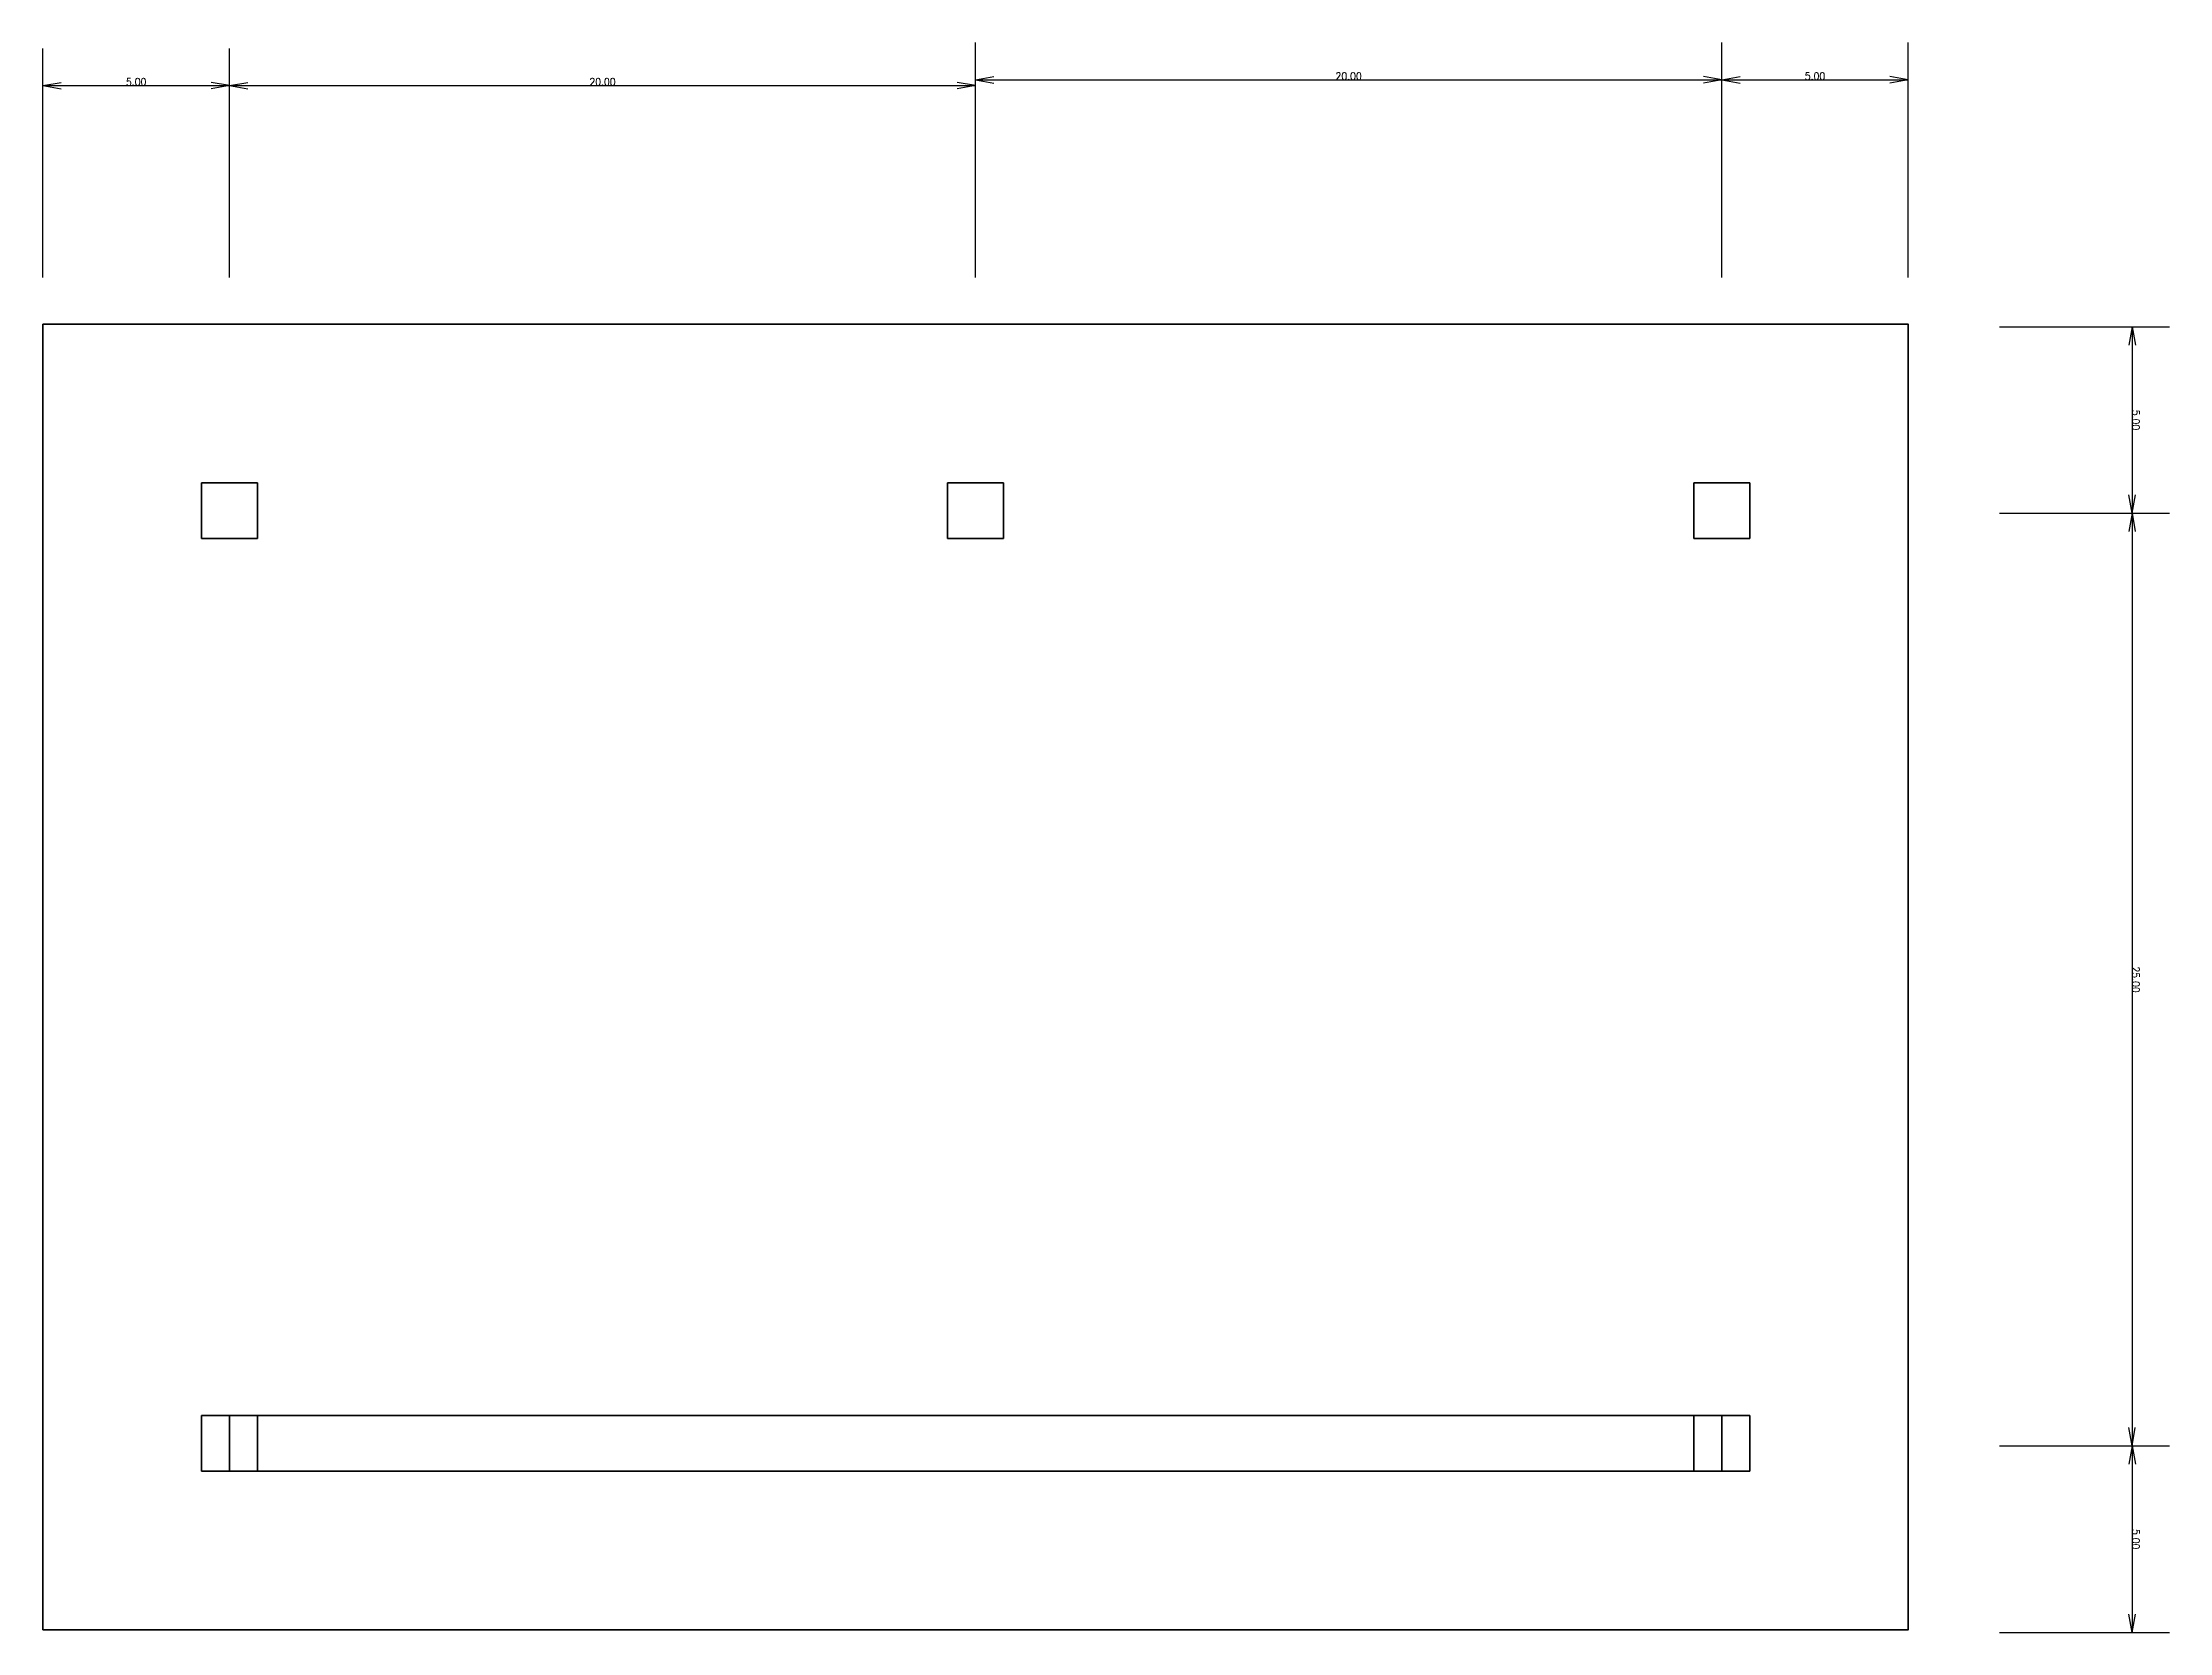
# Model space of a CAD drawing. Extents: x 0 to 57, y 1.2 to 43.8.
import ezdxf

# ---------------------------------------------------------------- set-up
doc = ezdxf.new("R2010")
doc.units = 0
doc.header["$MEASUREMENT"] = 0
for name, color, linetype in [('CURRENT_PLANE_BEAM', 115, 'CONTINUOUS'), ('CURRENT_PLANE_COLUMN', 180, 'CONTINUOUS'), ('CURRENT_PLANE_DIMENSION', 7, 'CONTINUOUS'), ('CURRENT_PLANE_SLAB_REGION', 87, 'CONTINUOUS'), ('TOP_PLANE_COLUMN', 180, 'CONTINUOUS')]:
    doc.layers.add(name, color=color, linetype=linetype)

msp = doc.modelspace()

# ---------------------------------------------------------------- linework, layer by layer
at = {"layer": 'CURRENT_PLANE_BEAM', "color": 115, "linetype": 'CONTINUOUS'}
for points, elevation in [([(5, 7), (5, 5.5), (45, 5.5), (45, 7)], 10), ([(5, 5.5), (5, 7), (45, 7), (45, 5.5)], 8)]:
    msp.add_lwpolyline(points, close=True, dxfattribs=dict(at, elevation=elevation))
for points in [[(5, 7, 8), (5, 7, 10), (45, 7, 10), (45, 7, 8)], [(5, 7, 8), (5, 5.5, 8), (5, 5.5, 10), (5, 7, 10)], [(45, 7, 10), (45, 5.5, 10), (45, 5.5, 8), (45, 7, 8)], [(5, 5.5, 10), (5, 5.5, 8), (45, 5.5, 8), (45, 5.5, 10)]]:
    msp.add_polyline3d(points, close=True, dxfattribs=at)
at = {"layer": 'CURRENT_PLANE_COLUMN', "color": 180, "linetype": 'CONTINUOUS', "elevation": 10}
for points in [[(4.25, 32), (4.25, 30.5), (5.75, 30.5), (5.75, 32)], [(24.25, 32), (24.25, 30.5), (25.75, 30.5), (25.75, 32)], [(44.25, 32), (44.25, 30.5), (45.75, 30.5), (45.75, 32)], [(4.25, 7), (4.25, 5.5), (5.75, 5.5), (5.75, 7)], [(44.25, 7), (44.25, 5.5), (45.75, 5.5), (45.75, 7)]]:
    msp.add_lwpolyline(points, close=True, dxfattribs=at)
at = {"layer": 'CURRENT_PLANE_COLUMN', "color": 180, "linetype": 'CONTINUOUS'}
for points in [[(5.75, 32), (5.75, 30.5), (4.25, 30.5), (4.25, 32)], [(25.75, 32), (25.75, 30.5), (24.25, 30.5), (24.25, 32)], [(45.75, 32), (45.75, 30.5), (44.25, 30.5), (44.25, 32)], [(5.75, 7), (5.75, 5.5), (4.25, 5.5), (4.25, 7)], [(45.75, 7), (45.75, 5.5), (44.25, 5.5), (44.25, 7)]]:
    msp.add_lwpolyline(points, close=True, dxfattribs=at)
for points in [[(4.25, 30.5, 10), (4.25, 32, 10), (4.25, 32, 0), (4.25, 30.5, 0)], [(4.25, 32, 10), (5.75, 32, 10), (5.75, 32, 0), (4.25, 32, 0)], [(5.75, 32, 10), (5.75, 30.5, 10), (5.75, 30.5, 0), (5.75, 32, 0)], [(24.25, 30.5, 10), (24.25, 32, 10), (24.25, 32, 0), (24.25, 30.5, 0)], [(24.25, 32, 10), (25.75, 32, 10), (25.75, 32, 0), (24.25, 32, 0)], [(25.75, 32, 10), (25.75, 30.5, 10), (25.75, 30.5, 0), (25.75, 32, 0)], [(44.25, 30.5, 10), (44.25, 32, 10), (44.25, 32, 0), (44.25, 30.5, 0)], [(44.25, 32, 10), (45.75, 32, 10), (45.75, 32, 0), (44.25, 32, 0)], [(45.75, 32, 10), (45.75, 30.5, 10), (45.75, 30.5, 0), (45.75, 32, 0)], [(5.75, 30.5, 10), (4.25, 30.5, 10), (4.25, 30.5, 0), (5.75, 30.5, 0)], [(25.75, 30.5, 10), (24.25, 30.5, 10), (24.25, 30.5, 0), (25.75, 30.5, 0)], [(45.75, 30.5, 10), (44.25, 30.5, 10), (44.25, 30.5, 0), (45.75, 30.5, 0)], [(4.25, 5.5, 10), (4.25, 7, 10), (4.25, 7, 0), (4.25, 5.5, 0)], [(4.25, 7, 10), (5.75, 7, 10), (5.75, 7, 0), (4.25, 7, 0)], [(5.75, 7, 10), (5.75, 5.5, 10), (5.75, 5.5, 0), (5.75, 7, 0)], [(44.25, 5.5, 10), (44.25, 7, 10), (44.25, 7, 0), (44.25, 5.5, 0)], [(44.25, 7, 10), (45.75, 7, 10), (45.75, 7, 0), (44.25, 7, 0)], [(45.75, 7, 10), (45.75, 5.5, 10), (45.75, 5.5, 0), (45.75, 7, 0)], [(5.75, 5.5, 10), (4.25, 5.5, 10), (4.25, 5.5, 0), (5.75, 5.5, 0)], [(45.75, 5.5, 10), (44.25, 5.5, 10), (44.25, 5.5, 0), (45.75, 5.5, 0)]]:
    msp.add_polyline3d(points, close=True, dxfattribs=at)
at = {"layer": 'CURRENT_PLANE_DIMENSION', "linetype": 'CONTINUOUS', "elevation": 10}
for points in [[(0, 37.5), (0, 43.643)], [(5, 37.5), (5, 43.643)], [(5, 37.5), (5, 43.643)], [(25, 37.5), (25, 43.799)], [(25, 37.5), (25, 43.643)], [(45, 37.5), (45, 43.799)], [(45, 37.5), (45, 43.799)], [(50, 37.5), (50, 43.799)], [(25, 42.799), (25.492, 42.885)], [(25, 42.799), (45, 42.799)], [(25, 42.799), (25.492, 42.712)], [(45, 42.799), (44.508, 42.885)], [(45, 42.799), (44.508, 42.712)], [(45, 42.799), (45.492, 42.885)], [(45, 42.799), (50, 42.799)], [(45, 42.799), (45.492, 42.712)], [(50, 42.799), (49.508, 42.885)], [(50, 42.799), (49.508, 42.712)], [(0, 42.643), (0.492, 42.73)], [(0, 42.643), (5, 42.643)], [(0, 42.643), (0.492, 42.557)], [(5, 42.643), (4.508, 42.73)], [(5, 42.643), (4.508, 42.557)], [(5, 42.643), (5.492, 42.73)], [(5, 42.643), (25, 42.643)], [(5, 42.643), (5.492, 42.557)], [(25, 42.643), (24.508, 42.73)], [(25, 42.643), (24.508, 42.557)], [(52.45, 36.18), (57.002, 36.18)], [(56.002, 36.18), (55.915, 35.688)], [(56.002, 36.18), (56.002, 31.18)], [(56.002, 36.18), (56.089, 35.688)], [(56.002, 31.18), (55.915, 31.673)], [(56.002, 31.18), (56.089, 31.673)], [(52.45, 31.18), (57.002, 31.18)], [(52.45, 31.18), (56.998, 31.18)], [(55.998, 31.18), (55.911, 30.688)], [(55.998, 31.18), (55.998, 6.18)], [(55.998, 31.18), (56.084, 30.688)], [(55.998, 6.18), (55.911, 6.673)], [(55.998, 6.18), (56.084, 6.673)], [(52.45, 6.18), (56.998, 6.18)], [(52.45, 6.18), (57.002, 6.18)], [(56.002, 6.18), (55.915, 5.688)], [(56.002, 6.18), (56.002, 1.18)], [(56.002, 6.18), (56.089, 5.688)], [(52.45, 1.18), (57.002, 1.18)], [(56.002, 1.18), (55.915, 1.673)], [(56.002, 1.18), (56.089, 1.673)]]:
    msp.add_lwpolyline(points, dxfattribs=at)
at = {"layer": 'CURRENT_PLANE_SLAB_REGION', "color": 87, "linetype": 'CONTINUOUS'}
for points, elevation in [([(0, 1.25, 0.02, 0.02, 0), (50, 1.25, 0.02, 0.02, 0), (50, 36.25, 0.02, 0.02, 0), (0, 36.25, 0.02, 0.02, 0)], 10), ([(0, 36.25, 0.02, 0.02, 0), (50, 36.25, 0.02, 0.02, 0), (50, 1.25, 0.02, 0.02, 0), (0, 1.25, 0.02, 0.02, 0)], 9.083), ([(0, 1.25, 0.02, 0.02, 0), (50, 1.25, 0.02, 0.02, 0), (50, 36.25, 0.02, 0.02, 0), (0, 36.25, 0.02, 0.02, 0)], 10)]:
    msp.add_lwpolyline(points, format="xyseb", close=True, dxfattribs=dict(at, elevation=elevation))
for points in [[(50, 36.25, 9.083), (0, 36.25, 9.083), (0, 36.25, 10), (50, 36.25, 10)], [(0, 36.25, 9.083), (0, 1.25, 9.083), (0, 1.25, 10), (0, 36.25, 10)], [(50, 1.25, 9.083), (50, 36.25, 9.083), (50, 36.25, 10), (50, 1.25, 10)], [(0, 1.25, 9.083), (50, 1.25, 9.083), (50, 1.25, 10), (0, 1.25, 10)]]:
    msp.add_polyline3d(points, close=True, dxfattribs=at)
at = {"layer": 'TOP_PLANE_COLUMN', "color": 180, "linetype": 'CONTINUOUS'}
for points, elevation in [([(4.25, 32), (4.25, 30.5), (5.75, 30.5), (5.75, 32)], 20), ([(5.75, 32), (5.75, 30.5), (4.25, 30.5), (4.25, 32)], 10), ([(24.25, 32), (24.25, 30.5), (25.75, 30.5), (25.75, 32)], 20), ([(25.75, 32), (25.75, 30.5), (24.25, 30.5), (24.25, 32)], 10), ([(44.25, 32), (44.25, 30.5), (45.75, 30.5), (45.75, 32)], 20), ([(45.75, 32), (45.75, 30.5), (44.25, 30.5), (44.25, 32)], 10), ([(4.25, 7), (4.25, 5.5), (5.75, 5.5), (5.75, 7)], 20), ([(5.75, 7), (5.75, 5.5), (4.25, 5.5), (4.25, 7)], 10), ([(44.25, 7), (44.25, 5.5), (45.75, 5.5), (45.75, 7)], 20), ([(45.75, 7), (45.75, 5.5), (44.25, 5.5), (44.25, 7)], 10)]:
    msp.add_lwpolyline(points, close=True, dxfattribs=dict(at, elevation=elevation))
for points in [[(4.25, 30.5, 20), (4.25, 32, 20), (4.25, 32, 10), (4.25, 30.5, 10)], [(4.25, 32, 20), (5.75, 32, 20), (5.75, 32, 10), (4.25, 32, 10)], [(5.75, 32, 20), (5.75, 30.5, 20), (5.75, 30.5, 10), (5.75, 32, 10)], [(24.25, 30.5, 20), (24.25, 32, 20), (24.25, 32, 10), (24.25, 30.5, 10)], [(24.25, 32, 20), (25.75, 32, 20), (25.75, 32, 10), (24.25, 32, 10)], [(25.75, 32, 20), (25.75, 30.5, 20), (25.75, 30.5, 10), (25.75, 32, 10)], [(44.25, 30.5, 20), (44.25, 32, 20), (44.25, 32, 10), (44.25, 30.5, 10)], [(44.25, 32, 20), (45.75, 32, 20), (45.75, 32, 10), (44.25, 32, 10)], [(45.75, 32, 20), (45.75, 30.5, 20), (45.75, 30.5, 10), (45.75, 32, 10)], [(5.75, 30.5, 20), (4.25, 30.5, 20), (4.25, 30.5, 10), (5.75, 30.5, 10)], [(25.75, 30.5, 20), (24.25, 30.5, 20), (24.25, 30.5, 10), (25.75, 30.5, 10)], [(45.75, 30.5, 20), (44.25, 30.5, 20), (44.25, 30.5, 10), (45.75, 30.5, 10)], [(4.25, 5.5, 20), (4.25, 7, 20), (4.25, 7, 10), (4.25, 5.5, 10)], [(4.25, 7, 20), (5.75, 7, 20), (5.75, 7, 10), (4.25, 7, 10)], [(5.75, 7, 20), (5.75, 5.5, 20), (5.75, 5.5, 10), (5.75, 7, 10)], [(44.25, 5.5, 20), (44.25, 7, 20), (44.25, 7, 10), (44.25, 5.5, 10)], [(44.25, 7, 20), (45.75, 7, 20), (45.75, 7, 10), (44.25, 7, 10)], [(45.75, 7, 20), (45.75, 5.5, 20), (45.75, 5.5, 10), (45.75, 7, 10)], [(5.75, 5.5, 20), (4.25, 5.5, 20), (4.25, 5.5, 10), (5.75, 5.5, 10)], [(45.75, 5.5, 20), (44.25, 5.5, 20), (44.25, 5.5, 10), (45.75, 5.5, 10)]]:
    msp.add_polyline3d(points, close=True, dxfattribs=at)

# ---------------------------------------------------------------- texts
at = {"layer": 'CURRENT_PLANE_DIMENSION', "linetype": 'CONTINUOUS', "char_height": 0.2, "attachment_point": 8}
for s, insert in [('\\FSTANDARD.shx;5.00', (2.5, 42.643, 10)), ('\\FSTANDARD.shx;20.00', (15, 42.643, 10)), ('\\FSTANDARD.shx;20.00', (35, 42.799, 10)), ('\\FSTANDARD.shx;5.00', (47.5, 42.799, 10))]:
    msp.add_mtext(s, dxfattribs=dict(at, insert=insert))
at = {"layer": 'CURRENT_PLANE_DIMENSION', "linetype": 'CONTINUOUS', "char_height": 0.2, "attachment_point": 8, "rotation": 270}
for s, insert in [('\\FSTANDARD.shx;5.00', (56.002, 33.68, 10)), ('\\FSTANDARD.shx;25.00', (55.998, 18.68, 10)), ('\\FSTANDARD.shx;5.00', (56.002, 3.68, 10))]:
    msp.add_mtext(s, dxfattribs=dict(at, insert=insert))

doc.saveas('drawing.dxf')
